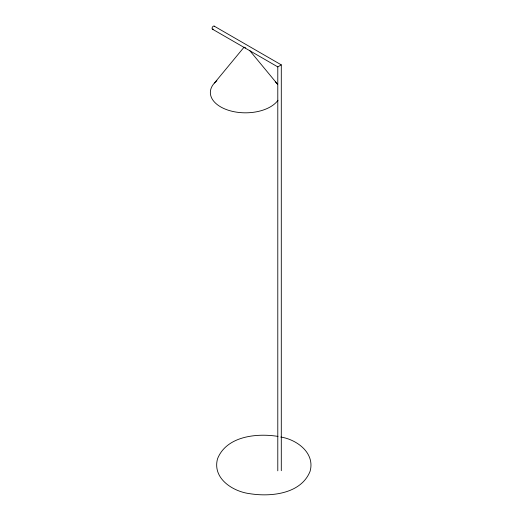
<?xml version="1.0" encoding="UTF-8"?>
<svg xmlns="http://www.w3.org/2000/svg" width="521" height="521" viewBox="0 0 521 521"><rect width="100%" height="100%" fill="white"/><g stroke="black" fill="none" stroke-linecap="round" stroke-linejoin="round"><path stroke-width="0.78" d="M214.476 82.982L243.874 47.404M212.373 29.124L277.791 66.896L281.294 64.871L281.294 470.697M277.986 436.403C256.892 432.977 226.505 436.025 217.518 458.832C212.21 478.415 232.809 491.511 249.637 493.661C270.738 497.086 301.118 494.038 310.106 471.238C315.205 452.964 296.827 439.548 280.812 437.041M214.242 26.154L281.294 64.871M249.715 50.55L277.491 84.141A35.148 20.293 0 0 0 275.316 81.797M277.791 66.896L277.791 470.834M277.98 100.279A35.148 20.293 0 0 1 228.452 110.276A35.148 20.293 0 0 1 216.905 80.729M245.697 47.828A1.25 0.723 0 0 1 244.245 47.144M213.226 29.117A1.758 1.016 -60 0 1 212.067 28.388A1.758 1.016 -60 0 1 213.174 26.291A1.758 1.016 -60 0 1 214.528 26.662"/></g></svg>
